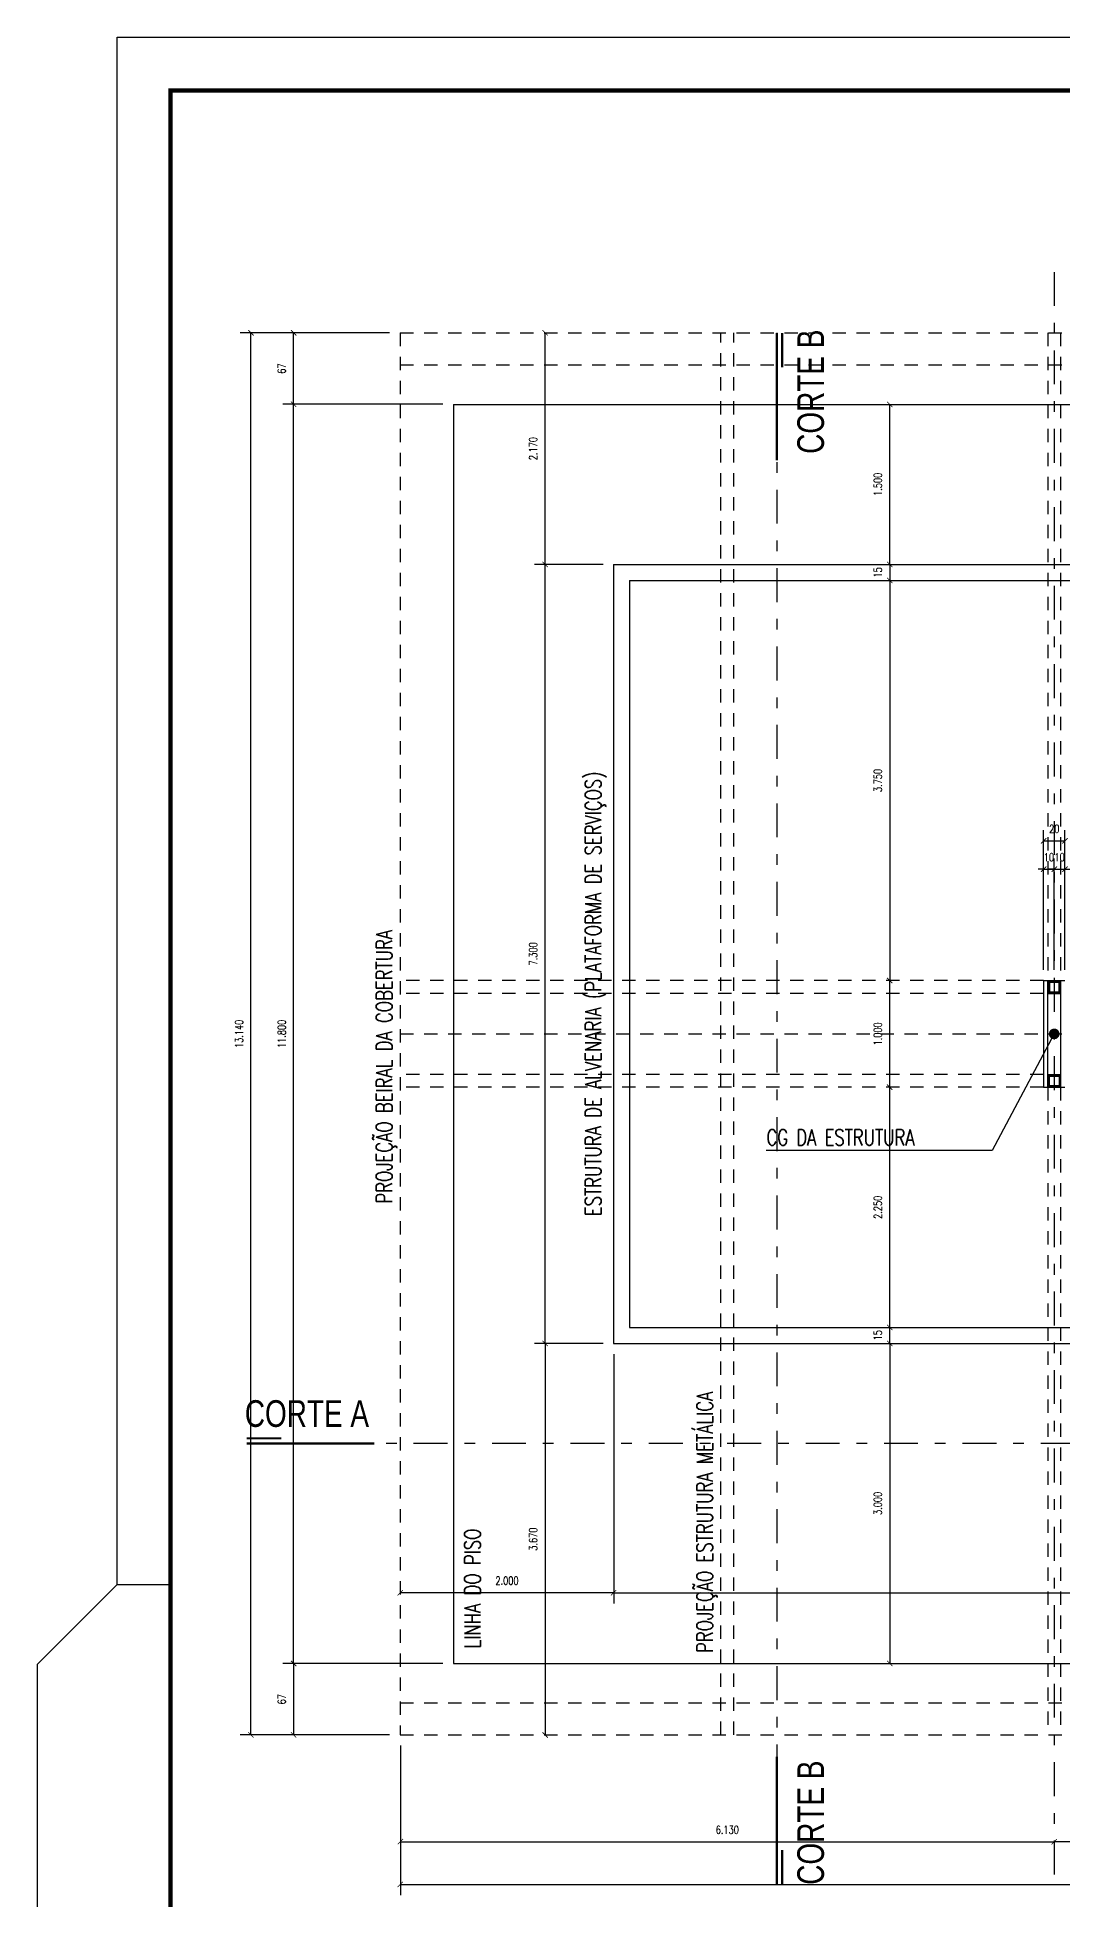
# Model space of a CAD drawing. Extents: x 231.8 to 328.5, y 64.7 to 125.7.
# Drawn here: x 279.75 to 289.37, y 108.22 to 125.68 of the extents above; entities that cross this region are included whole.
import ezdxf

# ---------------------------------------------------------------- set-up
doc = ezdxf.new("R2010")
doc.units = 0
doc.header["$LTSCALE"] = 0.1
doc.header["$MEASUREMENT"] = 0
doc.header["$PDMODE"] = 3
for name, pattern in [('CENTERX2', [4, 2.5, -0.5, 0.5, -0.5]), ('DASHDOT2', [12.7, 6.35, -3.175, 0, -3.175]), ('DASHED2', [0.375, 0.25, -0.125])]:
    doc.linetypes.add(name, pattern=pattern)
doc.layers.get('0').update_dxf_attribs({"linetype": 'CONTINUOUS'})
doc.layers.get('DEFPOINTS').update_dxf_attribs({"linetype": 'CONTINUOUS'})
for name, color, linetype in [('CORTES', 3, 'CENTERX2'), ('COTAS', 1, 'CONTINUOUS'), ('EIXO', 1, 'DASHDOT2'), ('ESTRUTURA_METÁLICA', 250, 'CONTINUOUS'), ('INDIC', 1, 'CONTINUOUS'), ('LINHA_DE_CORTE', 3, 'DASHDOT2'), ('PISO', 250, 'CONTINUOUS'), ('PRANCHA', 15, 'CONTINUOUS'), ('PROJEÇÃO', 7, 'DASHED2'), ('TEXTO_PISO_ÁREA', 1, 'CONTINUOUS'), ('VISTA_CORTE', 2, 'CONTINUOUS')]:
    doc.layers.add(name, color=color, linetype=linetype)
doc.styles.add('STYLE1', font='romans.shx', dxfattribs={"width": 0.75, "height": 0.075})
doc.styles.add('STYLE3', font='arial.ttf', dxfattribs={"width": 0.75, "height": 0.2})
doc.dimstyles.get("Standard").update_dxf_attribs({"dimtxt": 0.18, "dimasz": 0.18, "dimexe": 0.18, "dimexo": 0.0625, "dimgap": 0.09, "dimtad": 0, "dimtih": 1, "dimtoh": 1, "dimdec": 4, "dimzin": 0, "dimdsep": 46, "dimtxsty": 'Standard', "dimcen": 0.09, "dimadec": 0, "dimazin": 0, "dimtfac": 1, "dimtdec": 4, "dimtofl": 0, "dimtmove": 0, "dimatfit": 3, "dimfxl": 1, "dimtolj": 1, "dimtzin": 0, "dimarcsym": 0})

# ---------------------------------------------------------------- blocks, each defined once
blk = doc.blocks.new('_ARCHTICK')
at = {"color": 0, "linetype": 'ByBlock', "const_width": 0.15}
blk.add_lwpolyline([(-0.5, -0.5), (0.5, 0.5)], dxfattribs=at)
blk = doc.blocks.new('*D106')
at = {"color": 1, "linetype": 'ByBlock'}
for p, q in [((287.159, 110.436), (285.659, 110.436)), ((285.759, 110.436), (285.759, 109.766)), ((286.659, 109.766), (285.659, 109.766))]:
    blk.add_line(p, q, dxfattribs=at)
at = {"layer": 'DEFPOINTS', "color": 0, "linetype": 'ByBlock'}
for p in [(287.259, 110.436), (285.759, 109.766), (286.759, 109.766)]:
    blk.add_point(p, dxfattribs=at)
at = {"color": 1, "linetype": 'ByBlock', "xscale": 0.05, "yscale": 0.05, "zscale": 0.05}
for p, rotation in [((285.759, 110.436), 90), ((285.759, 109.766), 270)]:
    blk.add_blockref('_ARCHTICK', p, dxfattribs=dict(at, rotation=rotation))
at = {"color": 60, "linetype": 'ByBlock', "insert": (285.647, 110.101), "char_height": 0.075, "attachment_point": 5, "rotation": 90, "style": 'STYLE1'}
blk.add_mtext('\\A1;67', dxfattribs=at)
blk = doc.blocks.new('*D107')
at = {"color": 1, "linetype": 'ByBlock'}
for p, q in [((287.159, 122.236), (285.659, 122.236)), ((285.759, 110.436), (285.759, 122.236)), ((287.159, 110.436), (285.659, 110.436))]:
    blk.add_line(p, q, dxfattribs=at)
at = {"layer": 'DEFPOINTS', "color": 0, "linetype": 'ByBlock'}
for p in [(285.759, 122.236), (287.259, 122.236), (287.259, 110.436)]:
    blk.add_point(p, dxfattribs=at)
at = {"color": 1, "linetype": 'ByBlock', "xscale": 0.05, "yscale": 0.05, "zscale": 0.05}
for p, rotation in [((285.759, 122.236), 90), ((285.759, 110.436), 270)]:
    blk.add_blockref('_ARCHTICK', p, dxfattribs=dict(at, rotation=rotation))
at = {"color": 60, "linetype": 'ByBlock', "insert": (285.647, 116.336), "char_height": 0.075, "attachment_point": 5, "rotation": 90, "style": 'STYLE1'}
blk.add_mtext('\\A1;11.800', dxfattribs=at)
blk = doc.blocks.new('*D108')
at = {"color": 1, "linetype": 'ByBlock'}
for p, q in [((286.659, 122.906), (285.659, 122.906)), ((285.759, 122.236), (285.759, 122.906)), ((287.159, 122.236), (285.659, 122.236))]:
    blk.add_line(p, q, dxfattribs=at)
at = {"layer": 'DEFPOINTS', "color": 0, "linetype": 'ByBlock'}
for p in [(285.759, 122.906), (286.759, 122.906), (287.259, 122.236)]:
    blk.add_point(p, dxfattribs=at)
at = {"color": 1, "linetype": 'ByBlock', "xscale": 0.05, "yscale": 0.05, "zscale": 0.05}
for p, rotation in [((285.759, 122.906), 90), ((285.759, 122.236), 270)]:
    blk.add_blockref('_ARCHTICK', p, dxfattribs=dict(at, rotation=rotation))
at = {"color": 60, "linetype": 'ByBlock', "insert": (285.647, 122.571), "char_height": 0.075, "attachment_point": 5, "rotation": 90, "style": 'STYLE1'}
blk.add_mtext('\\A1;67', dxfattribs=at)
blk = doc.blocks.new('*D109')
at = {"color": 1, "linetype": 'ByBlock'}
for p, q in [((286.659, 122.906), (285.259, 122.906)), ((285.359, 109.766), (285.359, 122.906)), ((286.659, 109.766), (285.259, 109.766))]:
    blk.add_line(p, q, dxfattribs=at)
at = {"layer": 'DEFPOINTS', "color": 0, "linetype": 'ByBlock'}
for p in [(285.359, 122.906), (286.759, 122.906), (286.759, 109.766)]:
    blk.add_point(p, dxfattribs=at)
at = {"color": 1, "linetype": 'ByBlock', "xscale": 0.05, "yscale": 0.05, "zscale": 0.05}
for p, rotation in [((285.359, 122.906), 90), ((285.359, 109.766), 270)]:
    blk.add_blockref('_ARCHTICK', p, dxfattribs=dict(at, rotation=rotation))
at = {"color": 60, "linetype": 'ByBlock', "insert": (285.247, 116.336), "char_height": 0.075, "attachment_point": 5, "rotation": 90, "style": 'STYLE1'}
blk.add_mtext('\\A1;13.140', dxfattribs=at)
blk = doc.blocks.new('*D110')
at = {"color": 1, "linetype": 'ByBlock'}
blk.add_line((291.347, 113.436), (291.347, 110.436), dxfattribs=at)
at = {"layer": 'DEFPOINTS', "color": 0, "linetype": 'ByBlock'}
for p in [(291.347, 113.436), (291.347, 110.436), (291.347, 110.436)]:
    blk.add_point(p, dxfattribs=at)
at = {"color": 1, "linetype": 'ByBlock', "xscale": 0.05, "yscale": 0.05, "zscale": 0.05}
for p, rotation in [((291.347, 113.436), 90), ((291.347, 110.436), 270)]:
    blk.add_blockref('_ARCHTICK', p, dxfattribs=dict(at, rotation=rotation))
at = {"color": 60, "linetype": 'ByBlock', "insert": (291.235, 111.936), "char_height": 0.075, "attachment_point": 5, "rotation": 90, "style": 'STYLE1'}
blk.add_mtext('\\A1;3.000', dxfattribs=at)
blk = doc.blocks.new('*D111')
at = {"color": 1, "linetype": 'ByBlock'}
blk.add_line((291.347, 113.436), (291.347, 113.586), dxfattribs=at)
at = {"layer": 'DEFPOINTS', "color": 0, "linetype": 'ByBlock'}
for p in [(291.347, 113.586), (291.347, 113.586), (291.347, 113.436)]:
    blk.add_point(p, dxfattribs=at)
at = {"color": 1, "linetype": 'ByBlock', "xscale": 0.05, "yscale": 0.05, "zscale": 0.05}
for p, rotation in [((291.347, 113.586), 90), ((291.347, 113.436), 270)]:
    blk.add_blockref('_ARCHTICK', p, dxfattribs=dict(at, rotation=rotation))
at = {"color": 60, "linetype": 'ByBlock', "insert": (291.235, 113.511), "char_height": 0.075, "attachment_point": 5, "rotation": 90, "style": 'STYLE1'}
blk.add_mtext('\\A1;15', dxfattribs=at)
blk = doc.blocks.new('*D112')
at = {"color": 1, "linetype": 'ByBlock'}
blk.add_line((291.347, 113.586), (291.347, 115.836), dxfattribs=at)
at = {"layer": 'DEFPOINTS', "color": 0, "linetype": 'ByBlock'}
for p in [(291.347, 115.836), (291.347, 115.836), (291.347, 113.586)]:
    blk.add_point(p, dxfattribs=at)
at = {"color": 1, "linetype": 'ByBlock', "xscale": 0.05, "yscale": 0.05, "zscale": 0.05}
for p, rotation in [((291.347, 115.836), 90), ((291.347, 113.586), 270)]:
    blk.add_blockref('_ARCHTICK', p, dxfattribs=dict(at, rotation=rotation))
at = {"color": 60, "linetype": 'ByBlock', "insert": (291.235, 114.711), "char_height": 0.075, "attachment_point": 5, "rotation": 90, "style": 'STYLE1'}
blk.add_mtext('\\A1;2.250', dxfattribs=at)
blk = doc.blocks.new('*D113')
at = {"color": 1, "linetype": 'ByBlock'}
blk.add_line((291.347, 115.836), (291.347, 116.836), dxfattribs=at)
at = {"layer": 'DEFPOINTS', "color": 0, "linetype": 'ByBlock'}
for p in [(291.347, 116.836), (291.347, 116.836), (291.347, 115.836)]:
    blk.add_point(p, dxfattribs=at)
at = {"color": 1, "linetype": 'ByBlock', "xscale": 0.05, "yscale": 0.05, "zscale": 0.05}
for p, rotation in [((291.347, 116.836), 90), ((291.347, 115.836), 270)]:
    blk.add_blockref('_ARCHTICK', p, dxfattribs=dict(at, rotation=rotation))
at = {"color": 60, "linetype": 'ByBlock', "insert": (291.235, 116.336), "char_height": 0.075, "attachment_point": 5, "rotation": 90, "style": 'STYLE1'}
blk.add_mtext('\\A1;1.000', dxfattribs=at)
blk = doc.blocks.new('*D114')
at = {"color": 1, "linetype": 'ByBlock'}
blk.add_line((291.347, 120.736), (291.347, 122.236), dxfattribs=at)
at = {"layer": 'DEFPOINTS', "color": 0, "linetype": 'ByBlock'}
for p in [(291.347, 122.236), (291.347, 122.236), (291.347, 120.736)]:
    blk.add_point(p, dxfattribs=at)
at = {"color": 1, "linetype": 'ByBlock', "xscale": 0.05, "yscale": 0.05, "zscale": 0.05}
for p, rotation in [((291.347, 122.236), 90), ((291.347, 120.736), 270)]:
    blk.add_blockref('_ARCHTICK', p, dxfattribs=dict(at, rotation=rotation))
at = {"color": 60, "linetype": 'ByBlock', "insert": (291.235, 121.486), "char_height": 0.075, "attachment_point": 5, "rotation": 90, "style": 'STYLE1'}
blk.add_mtext('\\A1;1.500', dxfattribs=at)
blk = doc.blocks.new('*D115')
at = {"color": 1, "linetype": 'ByBlock'}
blk.add_line((291.347, 119.236), (291.347, 119.086), dxfattribs=at)
at = {"layer": 'DEFPOINTS', "color": 0, "linetype": 'ByBlock'}
for p in [(291.347, 119.236), (291.347, 119.086), (291.347, 119.086)]:
    blk.add_point(p, dxfattribs=at)
at = {"color": 1, "linetype": 'ByBlock', "xscale": 0.05, "yscale": 0.05, "zscale": 0.05}
for p, rotation in [((291.347, 119.236), 90), ((291.347, 119.086), 270)]:
    blk.add_blockref('_ARCHTICK', p, dxfattribs=dict(at, rotation=rotation))
at = {"color": 60, "linetype": 'ByBlock', "insert": (291.235, 119.161), "char_height": 0.075, "attachment_point": 5, "rotation": 90, "style": 'STYLE1'}
blk.add_mtext('\\A1;15', dxfattribs=at)
blk = doc.blocks.new('*D116')
at = {"color": 1, "linetype": 'ByBlock'}
blk.add_line((291.347, 120.586), (291.347, 116.836), dxfattribs=at)
at = {"layer": 'DEFPOINTS', "color": 0, "linetype": 'ByBlock'}
for p in [(291.347, 120.586), (291.347, 116.836), (291.347, 116.836)]:
    blk.add_point(p, dxfattribs=at)
at = {"color": 1, "linetype": 'ByBlock', "xscale": 0.05, "yscale": 0.05, "zscale": 0.05}
for p, rotation in [((291.347, 120.586), 90), ((291.347, 116.836), 270)]:
    blk.add_blockref('_ARCHTICK', p, dxfattribs=dict(at, rotation=rotation))
at = {"color": 60, "linetype": 'ByBlock', "insert": (291.235, 118.711), "char_height": 0.075, "attachment_point": 5, "rotation": 90, "style": 'STYLE1'}
blk.add_mtext('\\A1;3.750', dxfattribs=at)
blk = doc.blocks.new('*D132')
at = {"color": 1, "linetype": 'ByBlock'}
for p, q in [((286.245, 109.666), (286.245, 108.666)), ((286.245, 108.766), (292.375, 108.766)), ((292.375, 108.756), (292.375, 108.666))]:
    blk.add_line(p, q, dxfattribs=at)
at = {"layer": 'DEFPOINTS', "color": 0, "linetype": 'ByBlock'}
for p in [(286.245, 109.766), (292.375, 108.856), (292.375, 108.766)]:
    blk.add_point(p, dxfattribs=at)
at = {"color": 1, "linetype": 'ByBlock', "xscale": 0.05, "yscale": 0.05, "zscale": 0.05, "rotation": 180}
blk.add_blockref('_ARCHTICK', (286.245, 108.766), dxfattribs=at)
at = {"color": 1, "linetype": 'ByBlock', "xscale": 0.05, "yscale": 0.05, "zscale": 0.05}
blk.add_blockref('_ARCHTICK', (292.375, 108.766), dxfattribs=at)
at = {"color": 60, "linetype": 'ByBlock', "insert": (289.31, 108.878), "char_height": 0.075, "attachment_point": 5, "style": 'STYLE1'}
blk.add_mtext('\\A1;6.130', dxfattribs=at)
blk = doc.blocks.new('*D133')
at = {"color": 1, "linetype": 'ByBlock'}
for p, q in [((299.005, 108.766), (292.375, 108.766)), ((292.375, 108.756), (292.375, 108.666)), ((299.005, 108.756), (299.005, 108.666))]:
    blk.add_line(p, q, dxfattribs=at)
at = {"layer": 'DEFPOINTS', "color": 0, "linetype": 'ByBlock'}
for p in [(292.375, 108.856), (292.375, 108.766), (299.005, 108.856)]:
    blk.add_point(p, dxfattribs=at)
at = {"color": 1, "linetype": 'ByBlock', "xscale": 0.05, "yscale": 0.05, "zscale": 0.05, "rotation": 180}
blk.add_blockref('_ARCHTICK', (292.375, 108.766), dxfattribs=at)
at = {"color": 1, "linetype": 'ByBlock', "xscale": 0.05, "yscale": 0.05, "zscale": 0.05}
blk.add_blockref('_ARCHTICK', (299.005, 108.766), dxfattribs=at)
at = {"color": 60, "linetype": 'ByBlock', "insert": (295.69, 108.878), "char_height": 0.075, "attachment_point": 5, "style": 'STYLE1'}
blk.add_mtext('\\A1;6.630', dxfattribs=at)
blk = doc.blocks.new('*D136')
at = {"color": 1, "linetype": 'ByBlock'}
for p, q in [((286.245, 109.666), (286.245, 108.266)), ((311.765, 109.666), (311.765, 108.266)), ((286.245, 108.366), (311.765, 108.366))]:
    blk.add_line(p, q, dxfattribs=at)
at = {"layer": 'DEFPOINTS', "color": 0, "linetype": 'ByBlock'}
for p in [(286.245, 109.766), (311.765, 109.766), (311.765, 108.366)]:
    blk.add_point(p, dxfattribs=at)
at = {"color": 1, "linetype": 'ByBlock', "xscale": 0.05, "yscale": 0.05, "zscale": 0.05, "rotation": 180}
blk.add_blockref('_ARCHTICK', (286.245, 108.366), dxfattribs=at)
at = {"color": 1, "linetype": 'ByBlock', "xscale": 0.05, "yscale": 0.05, "zscale": 0.05}
blk.add_blockref('_ARCHTICK', (311.765, 108.366), dxfattribs=at)
at = {"color": 60, "linetype": 'ByBlock', "insert": (299.005, 108.478), "char_height": 0.075, "attachment_point": 5, "style": 'STYLE1'}
blk.add_mtext('\\A1;25.520', dxfattribs=at)
blk = doc.blocks.new('*D143')
at = {"color": 1, "linetype": 'ByBlock'}
for p, q in [((292.275, 117.879), (292.225, 117.879)), ((292.275, 116.936), (292.275, 117.979)), ((292.275, 117.879), (292.375, 117.879)), ((292.375, 116.936), (292.375, 117.979)), ((292.375, 117.879), (292.425, 117.879))]:
    blk.add_line(p, q, dxfattribs=at)
at = {"layer": 'DEFPOINTS', "color": 0, "linetype": 'ByBlock'}
for p in [(292.375, 117.879), (292.275, 116.836), (292.375, 116.836)]:
    blk.add_point(p, dxfattribs=at)
at = {"color": 1, "linetype": 'ByBlock', "xscale": 0.05, "yscale": 0.05, "zscale": 0.05}
blk.add_blockref('_ARCHTICK', (292.275, 117.879), dxfattribs=at)
at = {"color": 1, "linetype": 'ByBlock', "xscale": 0.05, "yscale": 0.05, "zscale": 0.05, "rotation": 180}
blk.add_blockref('_ARCHTICK', (292.375, 117.879), dxfattribs=at)
at = {"color": 60, "linetype": 'ByBlock', "insert": (292.325, 117.992), "char_height": 0.075, "attachment_point": 5, "style": 'STYLE1'}
blk.add_mtext('\\A1;10', dxfattribs=at)
blk = doc.blocks.new('*D144')
at = {"color": 1, "linetype": 'ByBlock'}
for p, q in [((292.275, 117.879), (292.225, 117.879)), ((292.275, 116.936), (292.275, 117.979)), ((292.275, 117.879), (292.375, 117.879)), ((292.375, 116.936), (292.375, 117.979)), ((292.375, 117.879), (292.425, 117.879))]:
    blk.add_line(p, q, dxfattribs=at)
at = {"layer": 'DEFPOINTS', "color": 0, "linetype": 'ByBlock'}
for p in [(292.375, 117.879), (292.275, 116.836), (292.375, 116.836)]:
    blk.add_point(p, dxfattribs=at)
at = {"color": 1, "linetype": 'ByBlock', "xscale": 0.05, "yscale": 0.05, "zscale": 0.05}
blk.add_blockref('_ARCHTICK', (292.275, 117.879), dxfattribs=at)
at = {"color": 1, "linetype": 'ByBlock', "xscale": 0.05, "yscale": 0.05, "zscale": 0.05, "rotation": 180}
blk.add_blockref('_ARCHTICK', (292.375, 117.879), dxfattribs=at)
at = {"color": 60, "linetype": 'ByBlock', "insert": (292.325, 117.992), "char_height": 0.075, "attachment_point": 5, "style": 'STYLE1'}
blk.add_mtext('\\A1;10', dxfattribs=at)
blk = doc.blocks.new('*D145')
at = {"color": 1, "linetype": 'ByBlock'}
for p, q in [((292.275, 117.036), (292.275, 118.245)), ((292.475, 117.036), (292.475, 118.245)), ((292.275, 118.145), (292.475, 118.145))]:
    blk.add_line(p, q, dxfattribs=at)
at = {"layer": 'DEFPOINTS', "color": 0, "linetype": 'ByBlock'}
for p in [(292.475, 118.145), (292.275, 116.936), (292.475, 116.936)]:
    blk.add_point(p, dxfattribs=at)
at = {"color": 1, "linetype": 'ByBlock', "xscale": 0.05, "yscale": 0.05, "zscale": 0.05, "rotation": 180}
blk.add_blockref('_ARCHTICK', (292.275, 118.145), dxfattribs=at)
at = {"color": 1, "linetype": 'ByBlock', "xscale": 0.05, "yscale": 0.05, "zscale": 0.05}
blk.add_blockref('_ARCHTICK', (292.475, 118.145), dxfattribs=at)
at = {"color": 60, "linetype": 'ByBlock', "insert": (292.375, 118.258), "char_height": 0.075, "attachment_point": 5, "style": 'STYLE1'}
blk.add_mtext('\\A1;20', dxfattribs=at)
blk = doc.blocks.new('*D176')
at = {"color": 1, "linetype": 'ByBlock'}
for p, q in [((284.052, 113.436), (283.409, 113.436)), ((283.509, 113.436), (283.509, 109.766))]:
    blk.add_line(p, q, dxfattribs=at)
at = {"layer": 'DEFPOINTS', "color": 0, "linetype": 'ByBlock'}
for p in [(284.152, 113.436), (283.509, 109.766), (283.509, 109.766)]:
    blk.add_point(p, dxfattribs=at)
at = {"color": 1, "linetype": 'ByBlock', "xscale": 0.05, "yscale": 0.05, "zscale": 0.05}
for p, rotation in [((283.509, 113.436), 90), ((283.509, 109.766), 270)]:
    blk.add_blockref('_ARCHTICK', p, dxfattribs=dict(at, rotation=rotation))
at = {"color": 60, "linetype": 'ByBlock', "insert": (283.397, 111.601), "char_height": 0.075, "attachment_point": 5, "rotation": 90, "style": 'STYLE1'}
blk.add_mtext('\\A1;3.670', dxfattribs=at)
blk = doc.blocks.new('*D177')
at = {"color": 1, "linetype": 'ByBlock'}
for p, q in [((284.052, 120.736), (283.409, 120.736)), ((283.509, 113.436), (283.509, 120.736)), ((284.052, 113.436), (283.409, 113.436))]:
    blk.add_line(p, q, dxfattribs=at)
at = {"layer": 'DEFPOINTS', "color": 0, "linetype": 'ByBlock'}
for p in [(283.509, 120.736), (284.152, 120.736), (284.152, 113.436)]:
    blk.add_point(p, dxfattribs=at)
at = {"color": 1, "linetype": 'ByBlock', "xscale": 0.05, "yscale": 0.05, "zscale": 0.05}
for p, rotation in [((283.509, 120.736), 90), ((283.509, 113.436), 270)]:
    blk.add_blockref('_ARCHTICK', p, dxfattribs=dict(at, rotation=rotation))
at = {"color": 60, "linetype": 'ByBlock', "insert": (283.397, 117.086), "char_height": 0.075, "attachment_point": 5, "rotation": 90, "style": 'STYLE1'}
blk.add_mtext('\\A1;7.300', dxfattribs=at)
blk = doc.blocks.new('*D178')
at = {"color": 1, "linetype": 'ByBlock'}
blk.add_line((283.509, 120.736), (283.509, 122.906), dxfattribs=at)
at = {"layer": 'DEFPOINTS', "color": 0, "linetype": 'ByBlock'}
for p in [(283.509, 122.906), (283.509, 122.906), (283.509, 120.736)]:
    blk.add_point(p, dxfattribs=at)
at = {"color": 1, "linetype": 'ByBlock', "xscale": 0.05, "yscale": 0.05, "zscale": 0.05}
for p, rotation in [((283.509, 122.906), 90), ((283.509, 120.736), 270)]:
    blk.add_blockref('_ARCHTICK', p, dxfattribs=dict(at, rotation=rotation))
at = {"color": 60, "linetype": 'ByBlock', "insert": (283.397, 121.821), "char_height": 0.075, "attachment_point": 5, "rotation": 90, "style": 'STYLE1'}
blk.add_mtext('\\A1;2.170', dxfattribs=at)
blk = doc.blocks.new('*D182')
at = {"color": 1, "linetype": 'ByBlock'}
for p, q in [((284.152, 113.336), (284.152, 110.999)), ((301.617, 113.336), (301.617, 110.999)), ((284.152, 111.099), (301.617, 111.099))]:
    blk.add_line(p, q, dxfattribs=at)
at = {"layer": 'DEFPOINTS', "color": 0, "linetype": 'ByBlock'}
for p in [(284.152, 113.436), (301.617, 113.436), (301.617, 111.099)]:
    blk.add_point(p, dxfattribs=at)
at = {"color": 1, "linetype": 'ByBlock', "xscale": 0.05, "yscale": 0.05, "zscale": 0.05, "rotation": 180}
blk.add_blockref('_ARCHTICK', (284.152, 111.099), dxfattribs=at)
at = {"color": 1, "linetype": 'ByBlock', "xscale": 0.05, "yscale": 0.05, "zscale": 0.05}
blk.add_blockref('_ARCHTICK', (301.617, 111.099), dxfattribs=at)
at = {"color": 60, "linetype": 'ByBlock', "insert": (292.884, 111.212), "char_height": 0.075, "attachment_point": 5, "style": 'STYLE1'}
blk.add_mtext('\\A1;17.465', dxfattribs=at)
blk = doc.blocks.new('*D183')
at = {"color": 1, "linetype": 'ByBlock'}
blk.add_line((284.152, 111.099), (282.152, 111.099), dxfattribs=at)
at = {"layer": 'DEFPOINTS', "color": 0, "linetype": 'ByBlock'}
for p in [(282.152, 111.099), (282.152, 111.099), (284.152, 111.099)]:
    blk.add_point(p, dxfattribs=at)
at = {"color": 1, "linetype": 'ByBlock', "xscale": 0.05, "yscale": 0.05, "zscale": 0.05, "rotation": 180}
blk.add_blockref('_ARCHTICK', (282.152, 111.099), dxfattribs=at)
at = {"color": 1, "linetype": 'ByBlock', "xscale": 0.05, "yscale": 0.05, "zscale": 0.05}
blk.add_blockref('_ARCHTICK', (284.152, 111.099), dxfattribs=at)
at = {"color": 60, "linetype": 'ByBlock', "insert": (283.152, 111.212), "char_height": 0.075, "attachment_point": 5, "style": 'STYLE1'}
blk.add_mtext('\\A1;2.000', dxfattribs=at)

msp = doc.modelspace()

# ---------------------------------------------------------------- hatches: boundary and pattern name
at = {"layer": 'ESTRUTURA_METÁLICA'}
h = msp.add_hatch(color=256, dxfattribs=at)
h.paths.add_polyline_path([(289.3464, 116.7159), (289.2864, 116.7159), (289.2864, 116.7309), (289.3314, 116.7309), (289.3314, 116.8209), (289.2864, 116.8209), (289.2864, 116.8359), (289.3464, 116.8359)])
h.paths.add_polyline_path([(289.2864, 116.7159), (289.2264, 116.7159), (289.2264, 116.8359), (289.2864, 116.8359), (289.2864, 116.8209), (289.2414, 116.8209), (289.2414, 116.7309), (289.2864, 116.7309)])
h = msp.add_hatch(color=256, dxfattribs=at)
h.paths.add_polyline_path([(289.3464, 115.9559), (289.2864, 115.9559), (289.2864, 115.9409), (289.3314, 115.9409), (289.3314, 115.8509), (289.2864, 115.8509), (289.2864, 115.8359), (289.3464, 115.8359)])
h.paths.add_polyline_path([(289.2864, 115.9559), (289.2264, 115.9559), (289.2264, 115.8359), (289.2864, 115.8359), (289.2864, 115.8509), (289.2414, 115.8509), (289.2414, 115.9409), (289.2864, 115.9409)])

# ---------------------------------------------------------------- linework, layer by layer
at = {"layer": 'CORTES', "color": 250, "const_width": 0.02}
for points in [[(286.6865, 122.9059), (286.6865, 121.7101)], [(286.7358, 122.9059), (286.7358, 122.5833)], [(281.7168, 112.5463), (282.0395, 112.5463)], [(281.7168, 112.497), (282.9127, 112.497)], [(286.6865, 108.3659), (286.6865, 109.5618)], [(286.7358, 108.3659), (286.7358, 108.6886)]]:
    msp.add_lwpolyline(points, dxfattribs=at)
at = {"layer": 'EIXO', "ltscale": 0.5}
msp.add_line((289.2864, 123.4759), (289.2864, 108.3659), dxfattribs=at)
at = {"layer": 'ESTRUTURA_METÁLICA'}
for p, q in [((289.2264, 115.8359), (289.2264, 116.8359)), ((289.2264, 116.8359), (289.3464, 116.8359)), ((289.2414, 116.8209), (289.2414, 116.7309)), ((289.2414, 116.8209), (289.3314, 116.8209)), ((289.3314, 116.7309), (289.3314, 116.8209)), ((289.3464, 116.8359), (289.3464, 115.8359)), ((289.2264, 116.7159), (289.3464, 116.7159)), ((289.2414, 116.7309), (289.3314, 116.7309)), ((289.2264, 115.9559), (289.3464, 115.9559)), ((289.2414, 115.8509), (289.2414, 115.9409)), ((289.2414, 115.9409), (289.3314, 115.9409)), ((289.3314, 115.9409), (289.3314, 115.8509)), ((289.2264, 115.8359), (289.3464, 115.8359)), ((289.2414, 115.8509), (289.3314, 115.8509))]:
    msp.add_line(p, q, dxfattribs=at)
at = {"layer": 'INDIC'}
for p, q in [((289.2864, 116.3359), (288.7045, 115.2437)), ((288.7045, 115.2437), (286.585, 115.2437))]:
    msp.add_line(p, q, dxfattribs=at)
at = {"layer": 'INDIC', "const_width": 0.05}
msp.add_lwpolyline([(289.2614, 116.3359, 1), (289.3114, 116.3359, 1)], format="xyb", close=True, dxfattribs=at)
at = {"layer": 'LINHA_DE_CORTE', "ltscale": 0.5}
for p, q in [((286.6865, 122.9059), (286.6865, 108.3659)), ((309.324, 112.497), (281.7168, 112.497))]:
    msp.add_line(p, q, dxfattribs=at)
at = {"layer": 'PISO'}
for p, q in [((283.6564, 122.2359), (308.1764, 122.2359)), ((283.6564, 122.2359), (283.6564, 110.4359)), ((283.6564, 110.4359), (306.1764, 110.4359))]:
    msp.add_line(p, q, dxfattribs=at)
at = {"layer": 'PRANCHA', "color": 250}
for p, q in [((280.5028, 125.6761), (328.5028, 125.6761)), ((280.5028, 111.1761), (280.5028, 125.6761)), ((279.7528, 110.4261), (280.5028, 111.1761)), ((280.5028, 111.1761), (281.0028, 111.1761)), ((279.7528, 110.4261), (279.7528, 97.1761))]:
    msp.add_line(p, q, dxfattribs=at)
at = {"layer": 'PRANCHA', "color": 250, "const_width": 0.04}
msp.add_lwpolyline([(328.0028, 125.1761), (281.0028, 125.1761), (281.0028, 97.6761), (328.0028, 97.6761), (328.0028, 125.1761)], dxfattribs=at)
at = {"layer": 'PROJEÇÃO', "ltscale": 5}
for p, q in [((283.1564, 122.9059), (308.6764, 122.9059)), ((283.1564, 122.9059), (283.1564, 109.7659)), ((286.1614, 109.7659), (286.1614, 122.9059)), ((286.2814, 109.7659), (286.2814, 122.9059)), ((289.2264, 122.9059), (289.2264, 116.8359)), ((289.3464, 122.9059), (289.3464, 116.8359)), ((283.1564, 122.6059), (308.6764, 122.6059)), ((289.1864, 116.8359), (283.1564, 116.8359)), ((289.1864, 116.7159), (283.1564, 116.7159)), ((283.1564, 116.3359), (308.6764, 116.3359)), ((289.1864, 115.9559), (283.1564, 115.9559)), ((289.1864, 115.8359), (283.1564, 115.8359)), ((289.2264, 115.8359), (289.2264, 109.7659)), ((289.3464, 115.8359), (289.3464, 109.7659)), ((283.1564, 110.0659), (308.6764, 110.0659)), ((283.1564, 109.7659), (308.6764, 109.7659))]:
    msp.add_line(p, q, dxfattribs=at)
at = {"layer": 'VISTA_CORTE', "ltscale": 5}
for p, q in [((285.1564, 120.7359), (285.1564, 113.4359)), ((285.1564, 120.7359), (302.6214, 120.7359)), ((285.3064, 120.5859), (285.3064, 113.5859)), ((285.3064, 120.5859), (302.4714, 120.5859)), ((285.3064, 113.5859), (302.4714, 113.5859)), ((285.1564, 113.4359), (302.6214, 113.4359))]:
    msp.add_line(p, q, dxfattribs=at)
at = {"layer": 'VISTA_CORTE'}
for p, q in [((289.1864, 116.8359), (289.3864, 116.8359)), ((289.1864, 116.8359), (289.1864, 115.8359)), ((289.1864, 115.8359), (289.3864, 115.8359))]:
    msp.add_line(p, q, dxfattribs=at)

# ---------------------------------------------------------------- texts
at = {"layer": 'INDIC', "style": 'STYLE1', "width": 0.75}
msp.add_text('CG DA ESTRUTURA', height=0.15, dxfattribs=at).set_placement((286.5892, 115.2912))
at = {"layer": 'LINHA_DE_CORTE', "ltscale": 0.5, "style": 'STYLE3', "width": 0.75}
for p in [(287.1279, 121.7724), (287.1279, 108.3622)]:
    msp.add_text('CORTE B', height=0.25, rotation=90, dxfattribs=at).set_placement(p)
msp.add_text('CORTE A', height=0.25, dxfattribs=at).set_placement((281.6988, 112.6532))
at = {"layer": 'TEXTO_PISO_ÁREA', "style": 'STYLE1', "width": 0.75}
for s, p in [('ESTRUTURA DE ALVENARIA (PLATAFORMA DE SERVIÇOS)', (285.0398, 114.6285)), ('PROJEÇÃO BEIRAL DA COBERTURA', (283.0803, 114.7454)), ('PROJEÇÃO ESTRUTURA METÁLICA', (286.0849, 110.5345)), ('LINHA DO PISO', (283.9076, 110.5767))]:
    msp.add_text(s, height=0.15, rotation=90, dxfattribs=at).set_placement(p)

# ---------------------------------------------------------------- dimensions: what is measured, and where the dimension line sits
at = {"layer": 'COTAS'}
for base, p1, p2, picture, middle, set_off in [((281.7564, 122.9059), (283.1564, 109.7659), (283.1564, 122.9059), '*D109', (281.6439, 116.3359), (-3.6027, 0)), ((284.5138, 122.9059), (284.5138, 120.7359), (284.5138, 122.9059), '*D178', (284.4013, 121.8209), (1.0045, 0)), ((282.1564, 122.2359), (283.6564, 110.4359), (283.6564, 122.2359), '*D107', (282.0439, 116.3359), (-3.6027, 0)), ((287.7444, 122.2359), (287.7444, 120.7359), (287.7444, 122.2359), '*D114', (287.6319, 121.4859), (-3.6027, 0)), ((284.5138, 120.7359), (285.1564, 113.4359), (285.1564, 120.7359), '*D177', (284.4013, 117.0859), (1.0045, 0)), ((287.7444, 116.8359), (287.7444, 120.5859), (287.7444, 116.8359), '*D116', (287.6319, 118.7109), (-3.6027, 0)), ((287.7444, 116.8359), (287.7444, 115.8359), (287.7444, 116.8359), '*D113', (287.6319, 116.3359), (-3.6027, 0)), ((287.7444, 115.8359), (287.7444, 113.5859), (287.7444, 115.8359), '*D112', (287.6319, 114.7109), (-3.6027, 0)), ((284.5138, 109.7659), (285.1564, 113.4359), (284.5138, 109.7659), '*D176', (284.4013, 111.6009), (1.0045, 0)), ((287.7444, 110.4359), (287.7444, 113.4359), (287.7444, 110.4359), '*D110', (287.6319, 111.9359), (-3.6027, 0))]:
    dim = msp.add_linear_dim(base=base, p1=p1, p2=p2, angle=90, dimstyle='Standard', override={"dimtxt": 0.075, "dimasz": 0.05, "dimexe": 0.1, "dimexo": 0.1, "dimgap": 0.075, "dimtad": 1, "dimtih": 0, "dimtoh": 0, "dimdec": 3, "dimtxsty": 'STYLE1', "dimblk1": 'ARCHTICK', "dimblk2": 'ARCHTICK', "dimsah": 1, "dimcen": 0, "dimclrd": 1, "dimclre": 1, "dimclrt": 60, "dimtdec": 3, "dimtofl": 1}, dxfattribs=at)
    dim.commit()
    dim.dimension.update_dxf_attribs({"geometry": picture, "text_midpoint": middle, "insert": set_off})
for base, p1, p2, picture, middle in [((282.1564, 122.9059), (283.6564, 122.2359), (283.1564, 122.9059), '*D108', (282.0439, 122.5709)), ((282.1564, 109.7659), (283.6564, 110.4359), (283.1564, 109.7659), '*D106', (282.0439, 110.1009))]:
    dim = msp.add_linear_dim(base=base, p1=p1, p2=p2, angle=90, text='67', dimstyle='Standard', override={"dimtxt": 0.075, "dimasz": 0.05, "dimexe": 0.1, "dimexo": 0.1, "dimgap": 0.075, "dimtad": 1, "dimtih": 0, "dimtoh": 0, "dimdec": 3, "dimtxsty": 'STYLE1', "dimblk1": 'ARCHTICK', "dimblk2": 'ARCHTICK', "dimsah": 1, "dimcen": 0, "dimclrd": 1, "dimclre": 1, "dimclrt": 60, "dimtdec": 3, "dimtofl": 1}, dxfattribs=at)
    dim.commit()
    dim.dimension.update_dxf_attribs({"geometry": picture, "text_midpoint": middle, "insert": (-3.6027, 0)})
for base, p1, p2, picture, middle, set_off in [((287.7444, 120.5859), (287.7444, 120.7359), (287.7444, 120.5859), '*D115', (287.7444, 120.6609), (-3.6027, 1.5)), ((287.7444, 113.5859), (287.7444, 113.4359), (287.7444, 113.5859), '*D111', (287.7444, 113.5109), (-3.6027, 0))]:
    dim = msp.add_linear_dim(base=base, p1=p1, p2=p2, angle=90, text='15', dimstyle='Standard', override={"dimtxt": 0.075, "dimasz": 0.05, "dimexe": 0.1, "dimexo": 0.1, "dimgap": 0.075, "dimtad": 1, "dimtih": 0, "dimtoh": 0, "dimdec": 3, "dimtxsty": 'STYLE1', "dimblk1": 'ARCHTICK', "dimblk2": 'ARCHTICK', "dimsah": 1, "dimcen": 0, "dimclrd": 1, "dimclre": 1, "dimclrt": 60, "dimtdec": 3, "dimtofl": 1}, dxfattribs=at)
    dim.commit()
    dim.dimension.update_dxf_attribs({"geometry": picture, "text_midpoint": middle, "dimtype": 160, "insert": set_off})
for base, p1, p2, text, picture, middle, set_off in [((289.3864, 118.1455), (289.1864, 116.9359), (289.3864, 116.9359), '20', '*D145', (289.2864, 118.1455), (-3.0883, 0)), ((289.2864, 117.8794), (289.1864, 116.8359), (289.2864, 116.8359), '10', '*D143', (289.2364, 117.8794), (-3.0883, 0)), ((289.3864, 117.8794), (289.2864, 116.8359), (289.3864, 116.8359), '10', '*D144', (289.3364, 117.8794), (-2.9883, 0))]:
    dim = msp.add_linear_dim(base=base, p1=p1, p2=p2, text=text, dimstyle='Standard', override={"dimtxt": 0.075, "dimasz": 0.05, "dimexe": 0.1, "dimexo": 0.1, "dimgap": 0.075, "dimtad": 1, "dimtih": 0, "dimtoh": 0, "dimdec": 3, "dimtxsty": 'STYLE1', "dimblk1": 'ARCHTICK', "dimblk2": 'ARCHTICK', "dimsah": 1, "dimcen": 0, "dimclrd": 1, "dimclre": 1, "dimclrt": 60, "dimtdec": 3, "dimtofl": 1}, dxfattribs=at)
    dim.commit()
    dim.dimension.update_dxf_attribs({"geometry": picture, "text_midpoint": middle, "dimtype": 160, "insert": set_off})
for base, p1, p2, picture, middle, set_off in [((302.6214, 111.0993), (285.1564, 113.4359), (302.6214, 113.4359), '*D182', (293.8889, 111.2118), (1.0045, 0)), ((283.1564, 111.0993), (285.1564, 111.0993), (283.1564, 111.0993), '*D183', (284.1564, 111.2118), (1.0045, 0)), ((289.2864, 108.7659), (283.1564, 109.7659), (289.2864, 108.8559), '*D132', (286.2214, 108.8784), (-3.0883, 0)), ((308.6764, 108.3659), (283.1564, 109.7659), (308.6764, 109.7659), '*D136', (295.9164, 108.4784), (-3.0883, 0)), ((289.2864, 108.7659), (295.9164, 108.8559), (289.2864, 108.8559), '*D133', (292.6014, 108.8784), (-3.0883, 0))]:
    dim = msp.add_linear_dim(base=base, p1=p1, p2=p2, dimstyle='Standard', override={"dimtxt": 0.075, "dimasz": 0.05, "dimexe": 0.1, "dimexo": 0.1, "dimgap": 0.075, "dimtad": 1, "dimtih": 0, "dimtoh": 0, "dimdec": 3, "dimtxsty": 'STYLE1', "dimblk1": 'ARCHTICK', "dimblk2": 'ARCHTICK', "dimsah": 1, "dimcen": 0, "dimclrd": 1, "dimclre": 1, "dimclrt": 60, "dimtdec": 3, "dimtofl": 1}, dxfattribs=at)
    dim.commit()
    dim.dimension.update_dxf_attribs({"geometry": picture, "text_midpoint": middle, "insert": set_off})

doc.saveas('drawing.dxf')
